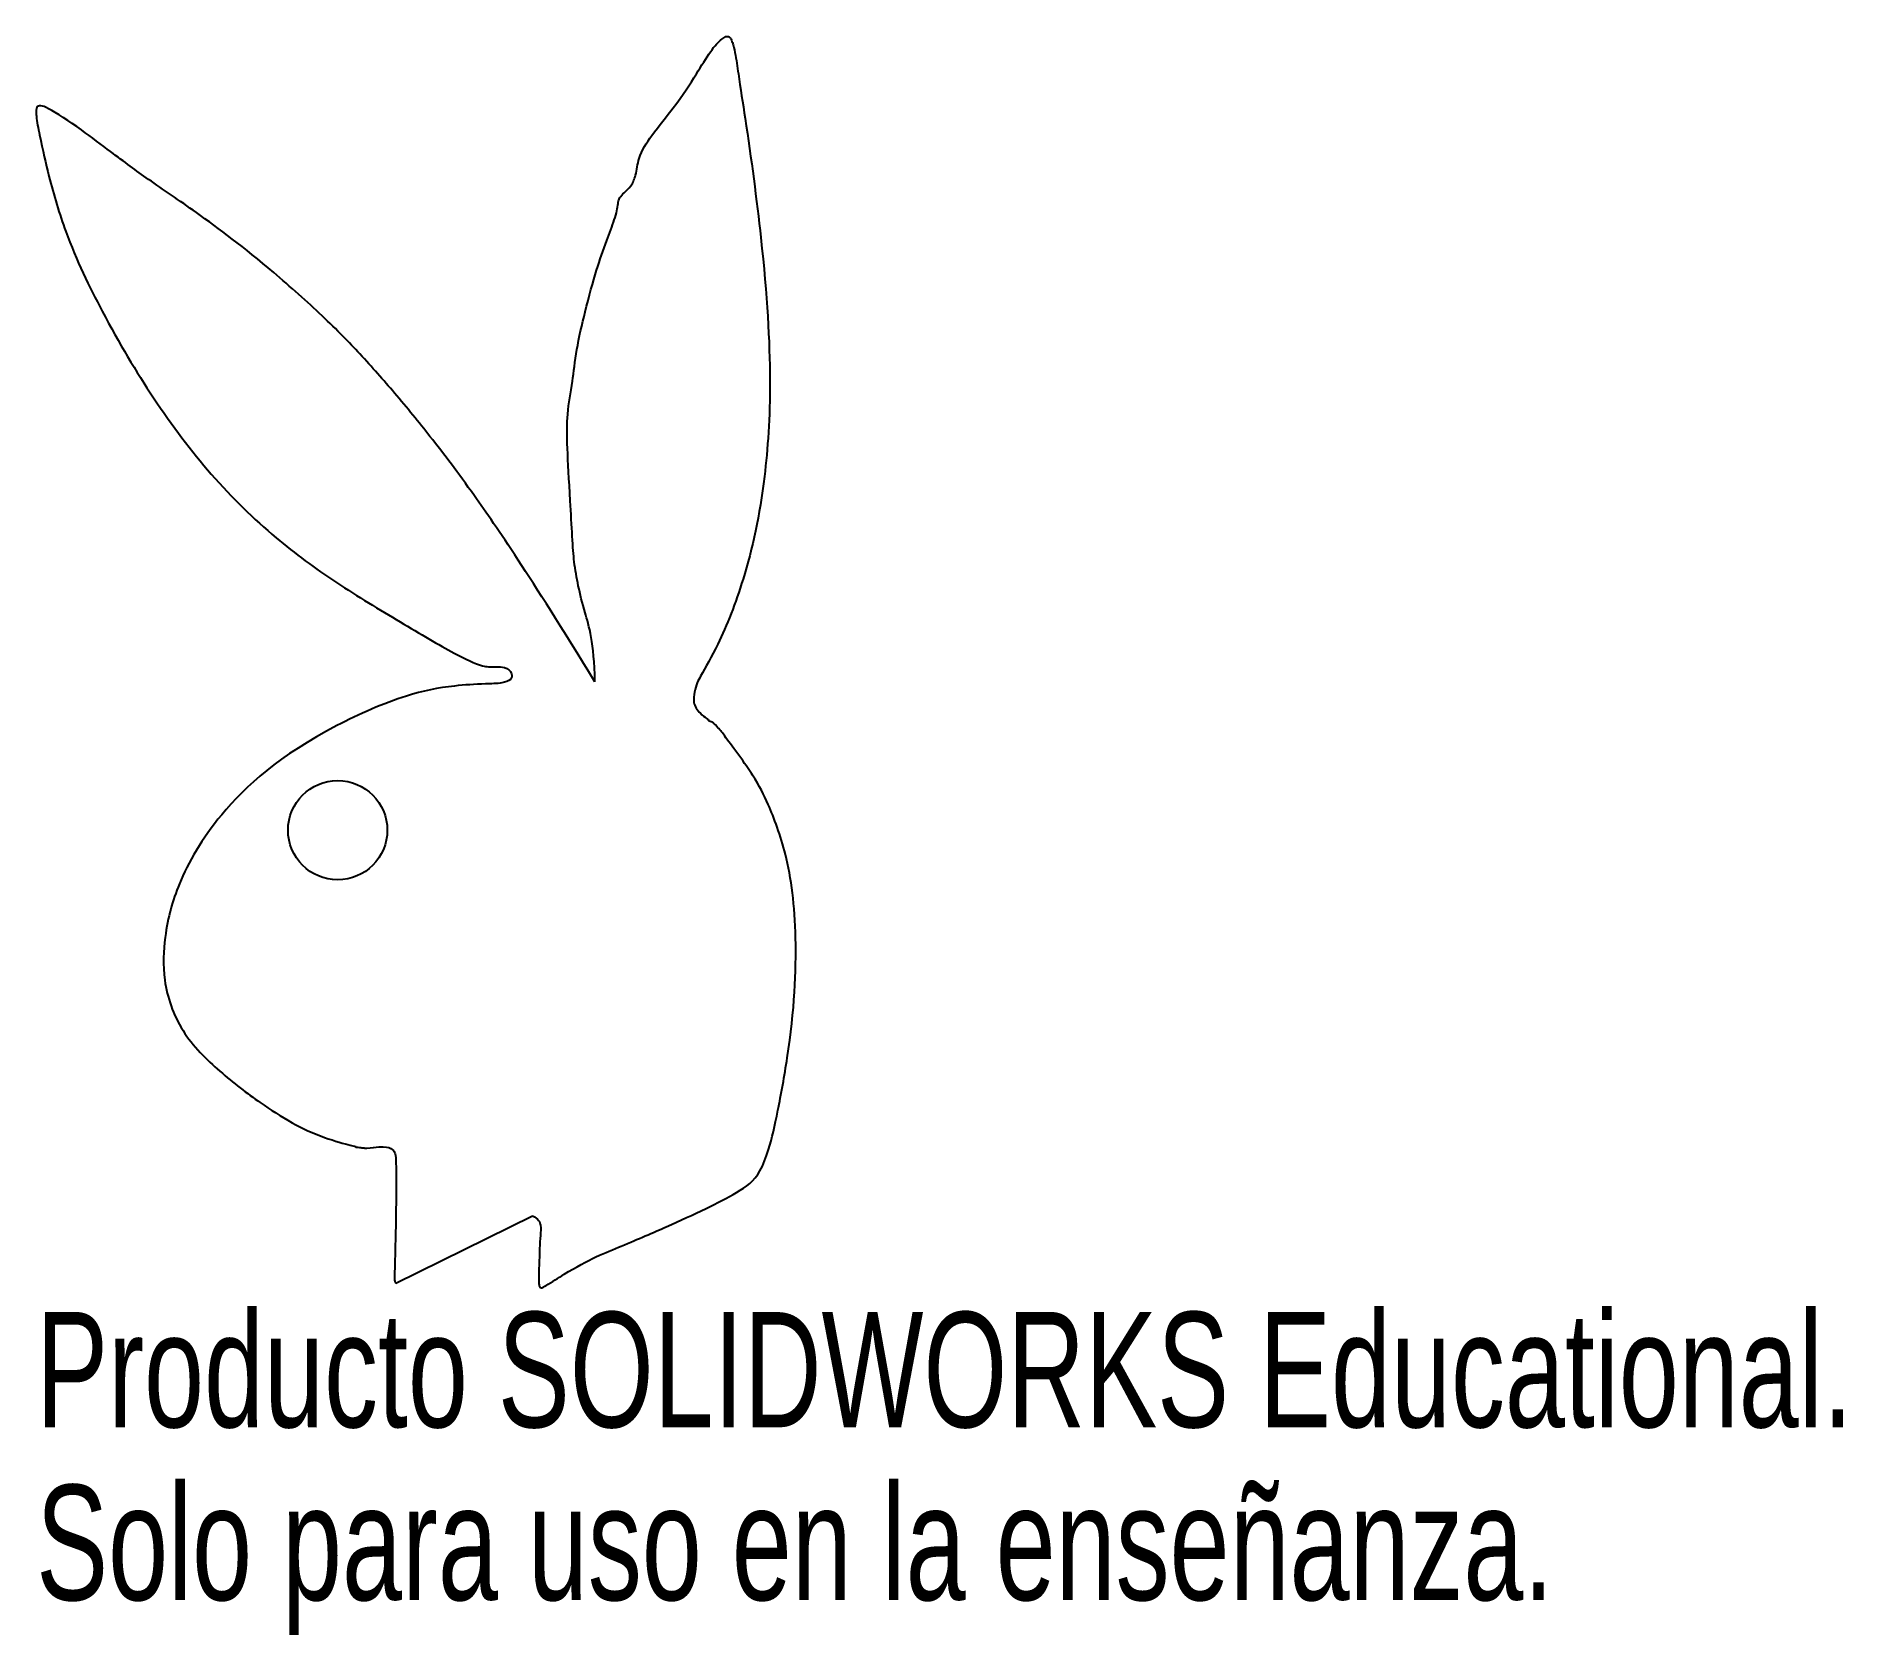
# Model space of a CAD drawing. Header units: millimetres. Extents: x -44 to 31.8, y -2.7 to 64.3.
import ezdxf

# ---------------------------------------------------------------- set-up
doc = ezdxf.new("R2010")
doc.units = ezdxf.units.MM
doc.styles.add('SLDTEXTSTYLE0', font='TXT', dxfattribs={"width": 0.7})

msp = doc.modelspace()

# ---------------------------------------------------------------- linework, layer by layer
at = {"color": 7, "linetype": 'Continuous'}
msp.add_line((-28.912, 12.038), (-23.179, 14.856), dxfattribs=at)
msp.add_circle((-31.35, 31.032), 2.081, dxfattribs=at)
for points, knots in [([(-20.557, 37.261), (-20.591, 38.915), (-20.973, 40.12), (-21.262, 41.243), (-21.438, 42.257), (-21.498, 43.143), (-21.676, 46.382), (-21.81, 48.258), (-21.505, 49.674), (-21.354, 51.152), (-20.938, 52.953), (-20.494, 54.552), (-20.134, 55.58), (-19.692, 56.736), (-19.591, 57.209), (-19.571, 57.511), (-19.335, 57.789), (-19.013, 58.043), (-18.822, 58.538), (-18.726, 59.361), (-18.116, 60.284), (-17.038, 61.589), (-16.372, 62.641), (-15.673, 63.787), (-15.302, 64.173), (-15.118, 64.309), (-14.976, 64.345), (-14.865, 64.266), (-14.768, 64.02), (-14.646, 63.503), (-14.511, 62.492), (-14.099, 59.93), (-13.037, 51.919), (-13.237, 46.149), (-14.179, 41.788), (-15.266, 38.978), (-16.062, 37.627), (-16.356, 37.08), (-16.453, 36.354), (-16.225, 35.986), (-15.834, 35.689), (-15.796, 35.652), (-15.793, 35.639), (-15.788, 35.632), (-15.74, 35.61), (-15.605, 35.556), (-15.649, 35.575), (-15.605, 35.556)], [0, 0, 0, 0, 0.02799, 0.049388, 0.069013, 0.086409, 0.101441, 0.156338, 0.188154, 0.21267, 0.237795, 0.269079, 0.297152, 0.315586, 0.336523, 0.344704, 0.349829, 0.356, 0.362946, 0.371918, 0.385937, 0.404662, 0.433313, 0.454361, 0.477077, 0.486138, 0.490013, 0.492487, 0.494796, 0.499278, 0.508259, 0.52552, 0.569426, 0.706159, 0.80385, 0.879345, 0.930318, 0.956855, 0.967358, 0.979747, 0.987082, 0.995382, 0.996274, 0.996509, 0.996654, 0.997535, 1, 1, 1, 1]), ([(-20.557, 37.261), (-23.377, 41.832), (-25.536, 45.008), (-27.288, 47.331), (-28.859, 49.264), (-30.345, 50.955), (-31.813, 52.47), (-34.733, 55.073), (-37.11, 56.852), (-39.261, 58.304), (-40.599, 59.279), (-42.16, 60.475), (-43.631, 61.443), (-43.906, 61.456), (-44.002, 61.303), (-43.991, 60.858), (-43.771, 59.78), (-43.416, 58.185), (-42.635, 55.591), (-41.033, 52.33), (-39.078, 49.034), (-36.594, 45.756), (-34.148, 43.385), (-31.492, 41.414), (-28.644, 39.724), (-26.543, 38.468), (-25.372, 37.913), (-24.914, 37.87), (-24.3, 37.89), (-24.032, 37.675), (-24.039, 37.329), (-24.492, 37.177), (-25.349, 37.172), (-26.753, 37.078), (-28.633, 36.709), (-33.248, 34.658), (-36.414, 31.805), (-38.031, 28.948), (-38.594, 26.973), (-38.731, 24.702), (-37.991, 22.524), (-36.225, 20.806), (-34.75, 19.691), (-33.344, 18.764), (-31.938, 18.112), (-30.7, 17.788), (-30.607, 17.764), (-30.58, 17.754), (-30.578, 17.751), (-30.579, 17.748), (-30.583, 17.745), (-30.585, 17.744), (-30.585, 17.743), (-30.585, 17.743), (-30.583, 17.742), (-30.58, 17.741), (-30.473, 17.727), (-30.129, 17.69), (-30.244, 17.704), (-30.129, 17.69)], [0, 0, 0, 0, 0.0533959, 0.0915677, 0.1204917, 0.1452553, 0.1676377, 0.1886101, 0.2274976, 0.2570071, 0.2828108, 0.2992629, 0.3188157, 0.3363146, 0.3390565, 0.3408495, 0.3452691, 0.356208, 0.3724541, 0.3993799, 0.4355041, 0.4735991, 0.5144842, 0.5483527, 0.5812264, 0.6141509, 0.6384771, 0.6513688, 0.6559388, 0.6620448, 0.6654554, 0.668895, 0.6736373, 0.682158, 0.696152, 0.7151973, 0.7653946, 0.8077663, 0.8403927, 0.8608166, 0.8834311, 0.9062967, 0.9307938, 0.9491715, 0.9659071, 0.981321, 0.9940456, 0.9949973, 0.9952817, 0.9953205, 0.9953569, 0.9954039, 0.995423, 0.9954316, 0.995441, 0.9954534, 0.9954904, 0.9965633, 1, 1, 1, 1]), ([(-23.179, 14.856), (-22.918, 14.728), (-22.811, 14.486), (-22.87, 13.824), (-22.903, 12.571), (-22.932, 12.069), (-22.883, 11.868), (-22.841, 11.841), (-22.759, 11.841), (-22.414, 12.048), (-21.011, 12.961), (-19.288, 13.648), (-17.465, 14.432), (-16.031, 15.092), (-14.496, 15.874), (-13.704, 16.435), (-13.21, 17.761), (-12.9, 19.138), (-12.207, 22.899), (-12.037, 26.809), (-12.428, 29.893), (-13.252, 32.108), (-13.711, 33.004), (-14.432, 34.064), (-15.05, 34.88), (-15.149, 35.027), (-15.175, 35.077), (-15.259, 35.18), (-15.605, 35.556), (-15.491, 35.43), (-15.605, 35.556)], [0, 0, 0, 0, 0.008627, 0.0164739, 0.0361631, 0.0733335, 0.088246, 0.0943808, 0.0958579, 0.0982952, 0.1102125, 0.1598445, 0.21483, 0.2736722, 0.3204893, 0.3715648, 0.4003389, 0.4422746, 0.4841434, 0.5975285, 0.7135434, 0.805716, 0.8757702, 0.9056397, 0.9436359, 0.973989, 0.9792308, 0.9809105, 0.9848442, 1, 1, 1, 1]), ([(-30.129, 17.69), (-29.317, 17.816), (-29.056, 17.699), (-28.916, 17.445), (-28.889, 16.57), (-28.926, 13.198), (-28.974, 12.414), (-28.969, 12.15), (-28.949, 12.073), (-28.912, 12.038), (-28.926, 12.049), (-28.912, 12.038)], [0, 0, 0, 0, 0.1204522, 0.1623072, 0.2046938, 0.3330194, 0.8271185, 0.9421466, 0.9808791, 0.9924819, 1, 1, 1, 1])]:
    msp.add_open_spline(points, degree=3, knots=knots, dxfattribs=at)

# ---------------------------------------------------------------- texts
at = {"color": 7, "linetype": 'Continuous', "char_height": 4.83362, "attachment_point": 1, "style": 'SLDTEXTSTYLE0'}
for s, insert in [('Producto SOLIDWORKS Educational.', (-43.996, 10.822)), ('Solo para uso en la enseñanza.', (-43.996, 3.572))]:
    msp.add_mtext(s, dxfattribs=dict(at, insert=insert))

doc.saveas('drawing.dxf')
